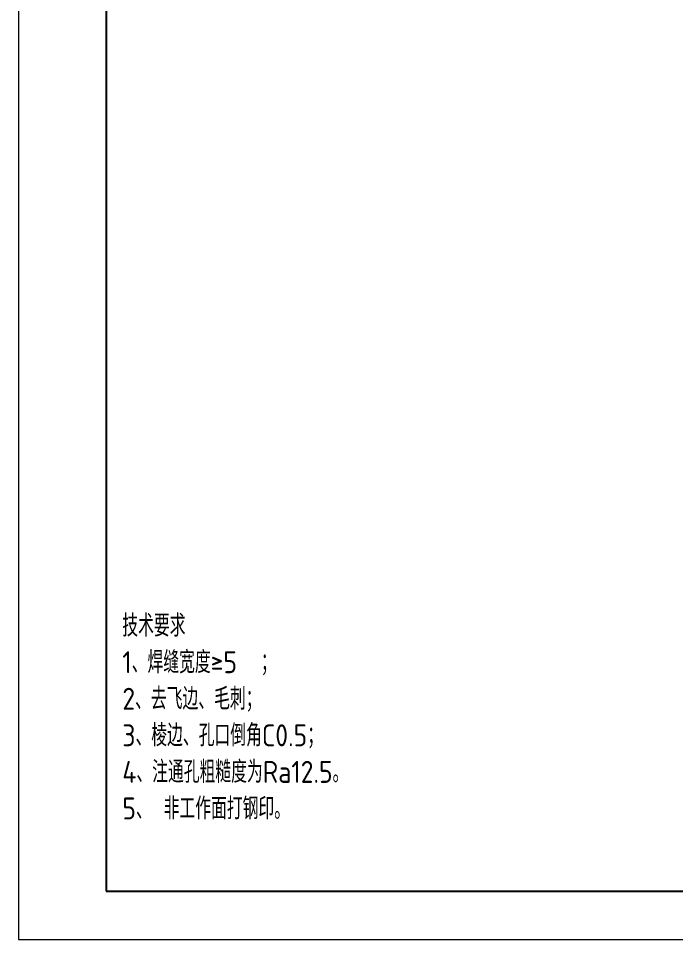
# Model space of a CAD drawing. Header units: millimetres. Extents: x 1333 to 78972, y -42879 to -5704.
# Drawn here: x 77784 to 78083.6, y -21799.1 to -21379.1 of the extents above; entities that cross this region are included whole.
import ezdxf

# ---------------------------------------------------------------- set-up
doc = ezdxf.new("R2010")
doc.units = ezdxf.units.MM
doc.header["$LTSCALE"] = 0.5
doc.layers.add('图框', color=7, linetype='Continuous', lineweight=18)
doc.layers.add('标注线', color=3, linetype='Continuous', lineweight=18)
doc.layers.add('图框文字', color=7, linetype='Continuous')
doc.layers.add('打印-禁用', color=7, linetype='Continuous', lineweight=15, plot=False)
doc.styles.add('机械长仿宋', font='gbenor.shx', dxfattribs={"height": 1, "bigfont": 'gbcbig.shx'})

# ---------------------------------------------------------------- blocks, each defined once
blk = doc.blocks.new('GZDEH零件A2图框V02版')
at = {"layer": '图框文字', "linetype": 'Continuous'}
for p, q in [((20, 410), (20, 11)), ((20, 11), (584, 11))]:
    blk.add_line(p, q, dxfattribs=at)
at = {"layer": '打印-禁用', "linetype": 'Continuous'}
for p, q in [((0, 420), (0, 0)), ((0, 0), (594, 0))]:
    blk.add_line(p, q, dxfattribs=at)
blk = doc.blocks.new('DEH A2')
at = {"layer": '图框'}
blk.add_blockref('GZDEH零件A2图框V02版', (0, 0), dxfattribs=at)

msp = doc.modelspace()

# ---------------------------------------------------------------- block references
at = {"layer": '图框', "xscale": 2, "yscale": 2, "zscale": 2}
msp.add_blockref('DEH A2', (77783.984, -21799.092), dxfattribs=at)

# ---------------------------------------------------------------- texts
at = {"layer": '标注线', "color": 2, "insert": (77831.362, -21650.957), "char_height": 20, "width": 412.08189, "attachment_point": 1, "style": '机械长仿宋'}
msp.add_mtext('{\\H0.5x;技术要求\\P1、\\A2;焊缝宽度≥5  ；\\P\\A0;2、去飞边、毛刺；\\P3、\\A2;棱边、\\A0;孔口倒角C0.5；\\P4、注通孔粗糙度为Ra12.5。\\P5、\\C3; \\C2;非工作面打钢印。}', dxfattribs=at)

doc.saveas('drawing.dxf')
